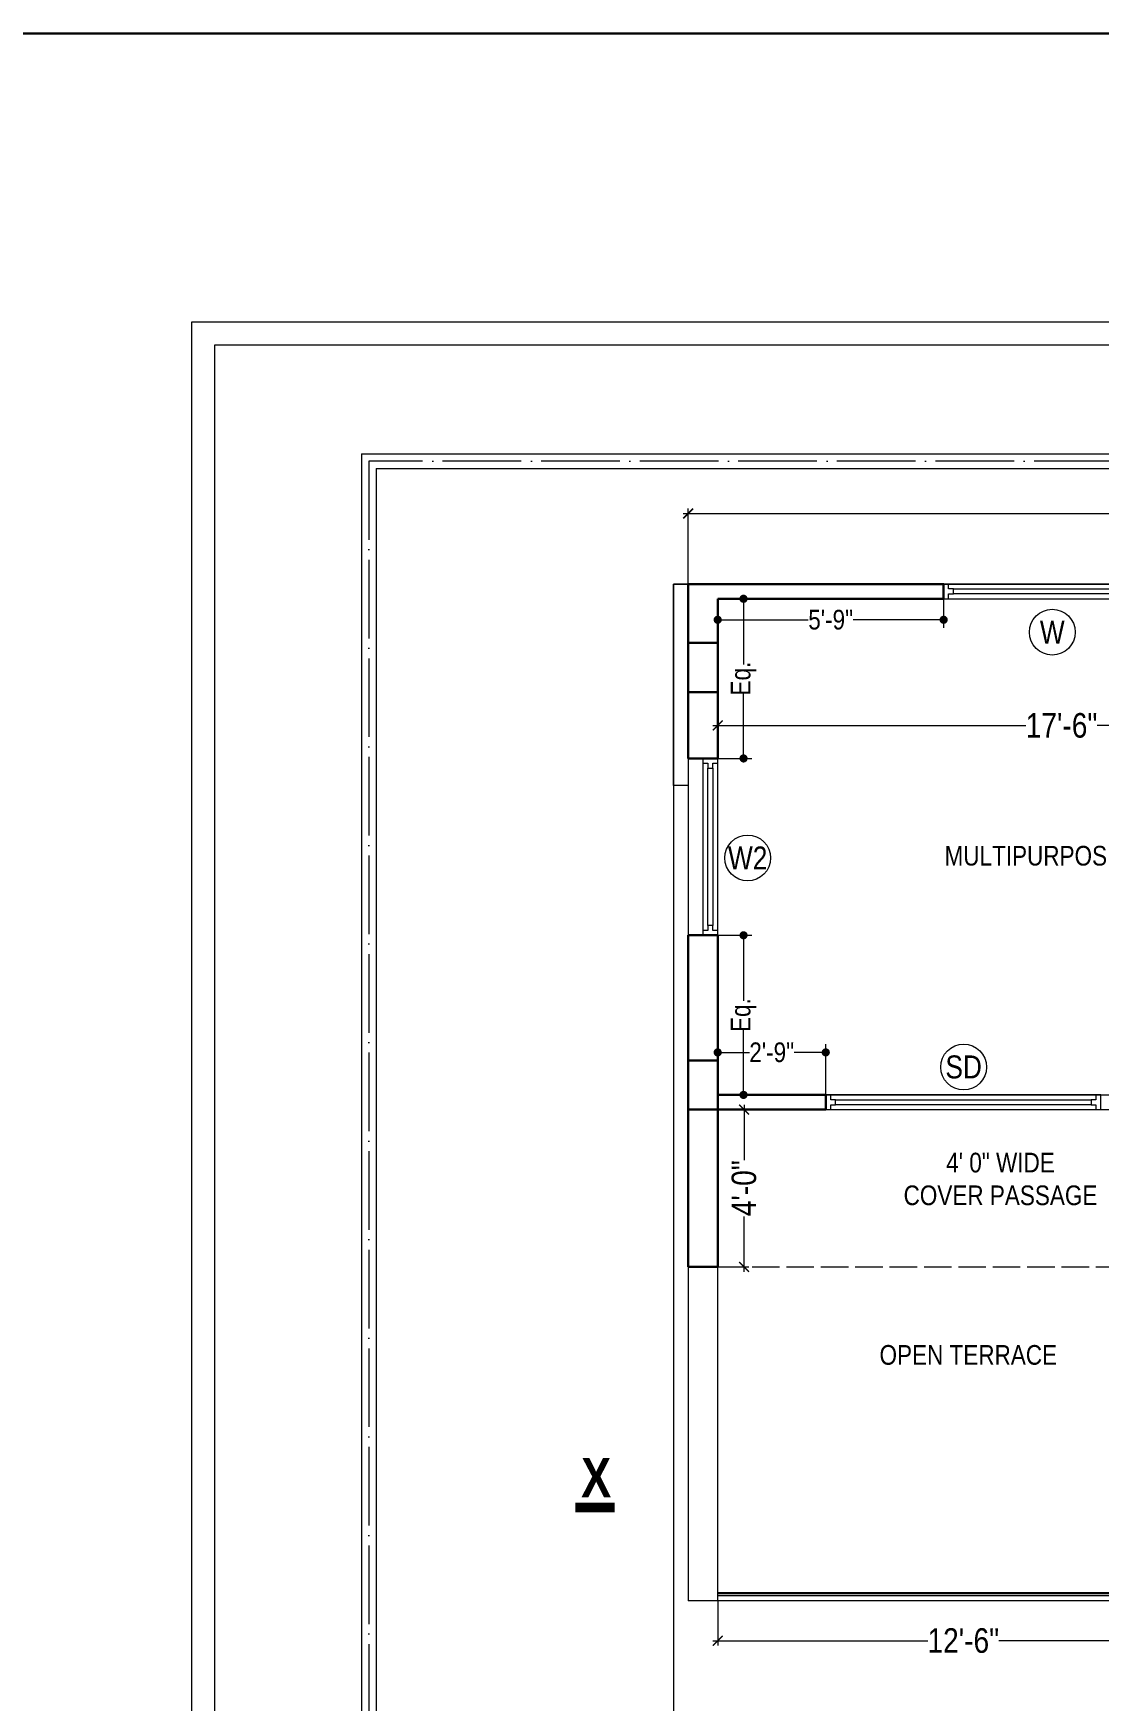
# Model space of a CAD drawing. Header units: millimetres. Extents: x 56222 to 162971, y -175692 to -121287.
# Drawn here: x 156733 to 157058, y -172642 to -172133 of the extents above; entities that cross this region are included whole.
import ezdxf

# ---------------------------------------------------------------- set-up
doc = ezdxf.new("R2010")
doc.units = ezdxf.units.MM
doc.header["$MEASUREMENT"] = 0
doc.header["$PDMODE"] = 35
doc.linetypes.add('ACAD_ISO02W100', pattern=[15, 12, -3])
doc.linetypes.add('ACAD_ISO04W100', pattern=[30, 24, -3, 0, -3])
doc.layers.get('Defpoints').update_dxf_attribs({"color": 220})
for name, color, linetype, lineweight in [('COLUMN', 1, 'Continuous', 30), ('ELEVATION', 250, 'Continuous', 9), ('FIRST FLOOR ( DIM )', 250, 'Continuous', 9), ('FIRST FLOOR_( D - W & RAILING )', 251, 'Continuous', 9), ('GROUND FLOOR', 7, 'Continuous', 9), ('GROUND FLOOR  ( DIM )', 7, 'Continuous', 9), ('SECOND FLOOR', 7, 'Continuous', 9), ('SECOND FLOOR  ( PLINE )', 251, 'Continuous', 30), ('SECOND FLOOR ( DIM )', 7, 'Continuous', 9), ('SECOND FLOOR ( DW_RAIL )', 7, 'Continuous', 9), ('SECOND FLOOR ( TEXT )', 7, 'Continuous', 9), ('SECTION', 7, 'Continuous', 9), ('X_SHEET', 7, 'Continuous', 9)]:
    doc.layers.add(name, color=color, linetype=linetype, lineweight=lineweight)
doc.styles.add('Cn BT~6', font='swissc.ttf', dxfattribs={"height": 6})
doc.styles.add("Cn_BT_0'-0", font='swissc.ttf')
doc.styles.add('Cn_BT_7', font='swissc.ttf', dxfattribs={"height": 7})
doc.styles.add('Cn_BT_7½', font='swissc.ttf', dxfattribs={"height": 7.5})
doc.styles.add('KATHA', font='swissc.ttf')
doc.dimstyles.new('Cn BT~6', dxfattribs={"dimtxt": 0.18, "dimasz": 2.5, "dimexe": 2.5, "dimexo": 0, "dimgap": 0.09, "dimtad": 0, "dimdec": 3, "dimzin": 3, "dimdsep": 46, "dimlunit": 4, "dimtxsty": 'Cn BT~6', "dimblk": 'DOT', "dimcen": 0.09, "dimdle": 2, "dimclrd": 250, "dimclre": 250, "dimclrt": 5, "dimadec": 0, "dimazin": 0, "dimtfac": 0.75, "dimtdec": 3, "dimtofl": 0, "dimtmove": 0, "dimatfit": 3, "dimfxl": 1, "dimtolj": 1, "dimtzin": 0, "dimlwd": 15, "dimlwe": 15, "dimarcsym": 0})
doc.dimstyles.new('Cn_BT_7½', dxfattribs={"dimtxt": 9, "dimasz": 3, "dimexe": 1.5, "dimexo": 0, "dimgap": 0.09, "dimtad": 0, "dimdec": 3, "dimzin": 3, "dimdsep": 46, "dimlunit": 4, "dimtxsty": 'Cn_BT_7½', "dimblk": 'ARCHTICK', "dimcen": 0.09, "dimdle": 1.5, "dimclrd": 251, "dimclre": 251, "dimclrt": 14, "dimadec": 0, "dimazin": 0, "dimtfac": 0.75, "dimtdec": 3, "dimtofl": 0, "dimtmove": 0, "dimatfit": 3, "dimfxl": 0, "dimtolj": 1, "dimtzin": 0, "dimlwd": 15, "dimlwe": 15, "dimarcsym": 0})

# ---------------------------------------------------------------- blocks, each defined once
blk = doc.blocks.new('_ArchTick')
at = {"color": 0, "linetype": 'ByBlock', "const_width": 0.15}
blk.add_lwpolyline([(-0.5, -0.5), (0.5, 0.5)], dxfattribs=at)
blk = doc.blocks.new('*D245')
at = {"layer": 'Defpoints', "color": 0, "transparency": 16777216}
for p in [(156941.97, -172334.12), (157151.97, -172334.12), (156941.97, -172344.32)]:
    blk.add_point(p, dxfattribs=at)
at = {"layer": 'SECOND FLOOR ( DIM )', "color": 251, "lineweight": 15, "transparency": 16777216}
for p, q in [((156941.97, -172334.12), (156941.97, -172345.82)), ((157151.97, -172334.12), (157151.97, -172345.82)), ((156940.47, -172344.32), (157036.11, -172344.32)), ((157153.47, -172344.32), (157057.83, -172344.32))]:
    blk.add_line(p, q, dxfattribs=at)
at = {"layer": 'SECOND FLOOR ( DIM )', "color": 251, "lineweight": 15, "transparency": 16777216, "xscale": 3, "yscale": 3, "zscale": 3, "rotation": 180}
blk.add_blockref('_ArchTick', (156941.97, -172344.32), dxfattribs=at)
at = {"layer": 'SECOND FLOOR ( DIM )', "color": 251, "lineweight": 15, "transparency": 16777216, "xscale": 3, "yscale": 3, "zscale": 3}
blk.add_blockref('_ArchTick', (157151.97, -172344.32), dxfattribs=at)
at = {"layer": 'SECOND FLOOR ( DIM )', "color": 14, "transparency": 16777216, "insert": (157046.97, -172344.32), "char_height": 7.5, "attachment_point": 5, "style": 'Cn_BT_7½'}
blk.add_mtext('\\A1;17\'-6"', dxfattribs=at)
blk = doc.blocks.new('*D244')
at = {"layer": 'Defpoints', "color": 0, "transparency": 16777216}
for p in [(156932.97, -172279.56), (156932.97, -172301.12), (157337.97, -172301.12)]:
    blk.add_point(p, dxfattribs=at)
at = {"layer": 'SECOND FLOOR ( DIM )', "color": 251, "lineweight": 15, "transparency": 16777216}
for p, q in [((156931.47, -172279.56), (157119.93, -172279.56)), ((156932.97, -172301.12), (156932.97, -172278.06)), ((157339.47, -172279.56), (157142.01, -172279.56)), ((157337.97, -172301.12), (157337.97, -172278.06))]:
    blk.add_line(p, q, dxfattribs=at)
at = {"layer": 'SECOND FLOOR ( DIM )', "color": 251, "lineweight": 15, "transparency": 16777216, "xscale": 3, "yscale": 3, "zscale": 3, "rotation": 180}
blk.add_blockref('_ArchTick', (156932.97, -172279.56), dxfattribs=at)
at = {"layer": 'SECOND FLOOR ( DIM )', "color": 251, "lineweight": 15, "transparency": 16777216, "xscale": 3, "yscale": 3, "zscale": 3}
blk.add_blockref('_ArchTick', (157337.97, -172279.56), dxfattribs=at)
at = {"layer": 'SECOND FLOOR ( DIM )', "color": 14, "transparency": 16777216, "insert": (157130.97, -172279.56), "char_height": 7.5, "attachment_point": 5, "style": 'Cn_BT_7½'}
blk.add_mtext('\\A1;33\'-9"', dxfattribs=at)
blk = doc.blocks.new('*D241')
at = {"layer": 'Defpoints', "color": 0, "transparency": 16777216}
for p in [(156941.97, -172611.62), (157091.97, -172611.62), (157091.97, -172623.79)]:
    blk.add_point(p, dxfattribs=at)
at = {"layer": 'SECOND FLOOR ( DIM )', "color": 251, "lineweight": 15, "transparency": 16777216}
for p, q in [((156941.97, -172611.62), (156941.97, -172625.29)), ((157091.97, -172611.62), (157091.97, -172625.29)), ((156940.47, -172623.79), (157006.11, -172623.79)), ((157093.47, -172623.79), (157027.83, -172623.79))]:
    blk.add_line(p, q, dxfattribs=at)
at = {"layer": 'SECOND FLOOR ( DIM )', "color": 251, "lineweight": 15, "transparency": 16777216, "xscale": 3, "yscale": 3, "zscale": 3, "rotation": 180}
blk.add_blockref('_ArchTick', (156941.97, -172623.79), dxfattribs=at)
at = {"layer": 'SECOND FLOOR ( DIM )', "color": 251, "lineweight": 15, "transparency": 16777216, "xscale": 3, "yscale": 3, "zscale": 3}
blk.add_blockref('_ArchTick', (157091.97, -172623.79), dxfattribs=at)
at = {"layer": 'SECOND FLOOR ( DIM )', "color": 14, "transparency": 16777216, "insert": (157016.97, -172623.79), "char_height": 7.5, "attachment_point": 5, "style": 'Cn_BT_7½'}
blk.add_mtext('\\A1;12\'-6"', dxfattribs=at)
blk = doc.blocks.new('*D236')
at = {"layer": 'Defpoints', "color": 0, "transparency": 16777216}
for p in [(156941.97, -172461.62), (156941.97, -172509.62), (156950.01, -172509.62)]:
    blk.add_point(p, dxfattribs=at)
at = {"layer": 'SECOND FLOOR ( DIM )', "color": 251, "lineweight": 15, "transparency": 16777216}
for p, q in [((156941.97, -172461.62), (156951.51, -172461.62)), ((156950.01, -172460.12), (156950.01, -172477.02)), ((156950.01, -172511.12), (156950.01, -172494.22)), ((156941.97, -172509.62), (156951.51, -172509.62))]:
    blk.add_line(p, q, dxfattribs=at)
at = {"layer": 'SECOND FLOOR ( DIM )', "color": 251, "lineweight": 15, "transparency": 16777216, "xscale": 3, "yscale": 3, "zscale": 3}
for p, rotation in [((156950.01, -172461.62), 90), ((156950.01, -172509.62), 270)]:
    blk.add_blockref('_ArchTick', p, dxfattribs=dict(at, rotation=rotation))
at = {"layer": 'SECOND FLOOR ( DIM )', "color": 14, "transparency": 16777216, "insert": (156950.01, -172485.62), "char_height": 7.5, "attachment_point": 5, "rotation": 90, "style": 'Cn_BT_7½'}
blk.add_mtext('\\A1;4\'-0"', dxfattribs=at)
blk = doc.blocks.new('_Dot')
at = {"color": 0, "linetype": 'ByBlock', "lineweight": -2}
blk.add_line((-0.5, 0), (-1, 0), dxfattribs=at)
at = {"color": 0, "linetype": 'ByBlock', "const_width": 0.5}
blk.add_lwpolyline([(-0.25, 0, 1), (0.25, 0, 1)], format="xyb", close=True, dxfattribs=at)
blk = doc.blocks.new('*D232')
at = {"layer": 'Defpoints', "color": 0, "transparency": 16777216}
for p in [(156974.97, -172444.14), (156941.97, -172457.12), (156974.97, -172457.12)]:
    blk.add_point(p, dxfattribs=at)
at = {"layer": 'ELEVATION', "color": 250, "lineweight": 15, "transparency": 16777216}
for p, q in [((156941.97, -172457.12), (156941.97, -172441.64)), ((156974.97, -172457.12), (156974.97, -172441.64)), ((156944.47, -172444.14), (156951.64, -172444.14)), ((156972.47, -172444.14), (156965.3, -172444.14))]:
    blk.add_line(p, q, dxfattribs=at)
at = {"layer": 'ELEVATION', "color": 250, "lineweight": 15, "transparency": 16777216, "xscale": 2.5, "yscale": 2.5, "zscale": 2.5, "rotation": 180}
blk.add_blockref('_Dot', (156941.97, -172444.14), dxfattribs=at)
at = {"layer": 'ELEVATION', "color": 250, "lineweight": 15, "transparency": 16777216, "xscale": 2.5, "yscale": 2.5, "zscale": 2.5}
blk.add_blockref('_Dot', (156974.97, -172444.14), dxfattribs=at)
at = {"layer": 'ELEVATION', "color": 5, "transparency": 16777216, "insert": (156958.47, -172444.14), "char_height": 6, "attachment_point": 5, "style": 'Cn BT~6'}
blk.add_mtext('\\A1;2\'-9"', dxfattribs=at)
blk = doc.blocks.new('*D230')
at = {"layer": 'Defpoints', "color": 0, "transparency": 16777216}
for p in [(156941.97, -172305.62), (156941.97, -172354.37), (156949.86, -172354.37)]:
    blk.add_point(p, dxfattribs=at)
at = {"layer": 'FIRST FLOOR ( DIM )', "color": 250, "lineweight": 15, "transparency": 16777216}
for p, q in [((156941.97, -172305.62), (156952.36, -172305.62)), ((156949.86, -172308.12), (156949.86, -172325.64)), ((156949.86, -172351.87), (156949.86, -172334.35)), ((156941.97, -172354.37), (156952.36, -172354.37))]:
    blk.add_line(p, q, dxfattribs=at)
at = {"layer": 'FIRST FLOOR ( DIM )', "color": 250, "lineweight": 15, "transparency": 16777216, "xscale": 2.5, "yscale": 2.5, "zscale": 2.5}
for p, rotation in [((156949.86, -172305.62), 90), ((156949.86, -172354.37), 270)]:
    blk.add_blockref('_Dot', p, dxfattribs=dict(at, rotation=rotation))
at = {"layer": 'FIRST FLOOR ( DIM )', "color": 5, "transparency": 16777216, "insert": (156949.86, -172329.99), "char_height": 6, "attachment_point": 5, "rotation": 90, "style": 'Cn BT~6'}
blk.add_mtext('\\A1;Eq.', dxfattribs=at)
blk = doc.blocks.new('*D229')
at = {"layer": 'Defpoints', "color": 0, "transparency": 16777216}
for p in [(156941.97, -172408.37), (156941.97, -172457.12), (156949.86, -172457.12)]:
    blk.add_point(p, dxfattribs=at)
at = {"layer": 'FIRST FLOOR ( DIM )', "color": 250, "lineweight": 15, "transparency": 16777216}
for p, q in [((156941.97, -172408.37), (156952.36, -172408.37)), ((156949.86, -172410.87), (156949.86, -172428.39)), ((156949.86, -172454.62), (156949.86, -172437.1)), ((156941.97, -172457.12), (156952.36, -172457.12))]:
    blk.add_line(p, q, dxfattribs=at)
at = {"layer": 'FIRST FLOOR ( DIM )', "color": 250, "lineweight": 15, "transparency": 16777216, "xscale": 2.5, "yscale": 2.5, "zscale": 2.5}
for p, rotation in [((156949.86, -172408.37), 90), ((156949.86, -172457.12), 270)]:
    blk.add_blockref('_Dot', p, dxfattribs=dict(at, rotation=rotation))
at = {"layer": 'FIRST FLOOR ( DIM )', "color": 5, "transparency": 16777216, "insert": (156949.86, -172432.74), "char_height": 6, "attachment_point": 5, "rotation": 90, "style": 'Cn BT~6'}
blk.add_mtext('\\A1;Eq.', dxfattribs=at)
blk = doc.blocks.new('*D228')
at = {"layer": 'Defpoints', "color": 0, "transparency": 16777216}
for p in [(156941.97, -172305.62), (157010.97, -172305.62), (157010.97, -172312.03)]:
    blk.add_point(p, dxfattribs=at)
at = {"layer": 'FIRST FLOOR ( DIM )', "color": 250, "lineweight": 15, "transparency": 16777216}
for p, q in [((156941.97, -172305.62), (156941.97, -172314.53)), ((157010.97, -172305.62), (157010.97, -172314.53)), ((156944.47, -172312.03), (156969.62, -172312.03)), ((157008.47, -172312.03), (156983.32, -172312.03))]:
    blk.add_line(p, q, dxfattribs=at)
at = {"layer": 'FIRST FLOOR ( DIM )', "color": 250, "lineweight": 15, "transparency": 16777216, "xscale": 2.5, "yscale": 2.5, "zscale": 2.5, "rotation": 180}
blk.add_blockref('_Dot', (156941.97, -172312.03), dxfattribs=at)
at = {"layer": 'FIRST FLOOR ( DIM )', "color": 250, "lineweight": 15, "transparency": 16777216, "xscale": 2.5, "yscale": 2.5, "zscale": 2.5}
blk.add_blockref('_Dot', (157010.97, -172312.03), dxfattribs=at)
at = {"layer": 'FIRST FLOOR ( DIM )', "color": 5, "transparency": 16777216, "insert": (156976.47, -172312.03), "char_height": 6, "attachment_point": 5, "style": 'Cn BT~6'}
blk.add_mtext('\\A1;5\'-9"', dxfattribs=at)

msp = doc.modelspace()

# ---------------------------------------------------------------- linework, layer by layer
at = {"layer": 'COLUMN'}
for points in [[(156932.96967, -172319.11814), (156941.96967, -172319.11814), (156941.96967, -172334.11814), (156932.96967, -172334.11814)], [(156932.96967, -172446.61814), (156941.96967, -172446.61814), (156941.96967, -172461.61814), (156932.96967, -172461.61814)]]:
    msp.add_lwpolyline(points, close=True, dxfattribs=at)
at = {"layer": 'FIRST FLOOR ( DIM )', "color": 1}
msp.add_lwpolyline([(156932.96967, -172301.11814), (156928.46967, -172301.11814), (156928.46967, -172647.61814), (157096.46967, -172647.61814), (157096.46967, -172611.61814)], dxfattribs=at)
at = {"layer": 'FIRST FLOOR ( DIM )', "color": 5}
for centre in [(157044.13847, -172315.81007), (156951.1272, -172384.7647), (157017.07233, -172448.62254)]:
    msp.add_circle(centre, 7, dxfattribs=at)
at = {"layer": 'FIRST FLOOR_( D - W & RAILING )', "color": 32}
msp.add_lwpolyline([(156941.96967, -172610.11814), (156941.96967, -172609.11814), (157087.46967, -172609.11814), (157087.46967, -172610.11814), (156941.96967, -172610.11814), (156941.96967, -172609.41814), (157087.46967, -172609.41814), (157087.46967, -172610.11814)], close=True, dxfattribs=at)
at = {"layer": 'GROUND FLOOR'}
for p, q in [((156833.21967, -172261.36814), (157333.46966, -172261.36814)), ((156833.21967, -172261.36814), (156833.21967, -172728.36814)), ((156837.71967, -172265.86814), (157333.46966, -172265.86814)), ((156837.71967, -172265.86814), (156837.71967, -172723.86814))]:
    msp.add_line(p, q, dxfattribs=at)
at = {"layer": 'GROUND FLOOR', "color": 1, "linetype": 'ACAD_ISO04W100'}
msp.add_lwpolyline([(157333.46966, -172263.61814), (156835.46967, -172263.61814), (156835.46967, -172726.11814), (157333.46967, -172726.11814)], dxfattribs=at)
at = {"layer": 'GROUND FLOOR  ( DIM )'}
msp.add_lwpolyline([(156928.46967, -172301.11814), (156932.96967, -172301.11814), (156932.96967, -172362.61814), (156928.46967, -172362.61814)], close=True, dxfattribs=at)
at = {"layer": 'SECOND FLOOR'}
for p, q in [((156932.96967, -172301.11814), (157333.46967, -172301.11814)), ((156932.96967, -172301.11814), (156932.96967, -172611.61814)), ((157010.96967, -172301.11814), (157010.96967, -172305.61814)), ((156941.96967, -172457.11814), (156941.96967, -172305.61814)), ((156941.96967, -172305.61814), (157151.96967, -172305.61814)), ((156941.96967, -172354.36814), (156932.96967, -172354.36814)), ((156941.96967, -172408.36814), (156932.96967, -172408.36814)), ((156941.96967, -172457.11814), (157096.46967, -172457.11814)), ((156974.96967, -172461.61814), (156974.96967, -172457.11814)), ((156941.96967, -172461.61814), (157096.46967, -172461.61814)), ((156941.96967, -172611.61814), (156941.96967, -172461.61814)), ((156941.96967, -172509.61814), (156932.96967, -172509.61814)), ((157333.46967, -172611.61814), (156932.96967, -172611.61814))]:
    msp.add_line(p, q, dxfattribs=at)
at = {"layer": 'SECOND FLOOR', "color": 1, "linetype": 'ACAD_ISO02W100', "ltscale": 0.7}
msp.add_lwpolyline([(156941.96967, -172509.61814), (157087.46967, -172509.61814)], dxfattribs=at)
at = {"layer": 'SECOND FLOOR  ( PLINE )'}
for points in [[(156941.96967, -172305.61814), (157010.96967, -172305.61814), (157010.96967, -172301.11814), (156932.96967, -172301.11814), (156932.96967, -172354.36814), (156941.96967, -172354.36814)], [(156974.96967, -172457.11814), (156941.96967, -172457.11814), (156941.96967, -172408.36814), (156937.46967, -172408.36814), (156932.96967, -172408.36814), (156932.96967, -172509.61814), (156941.96967, -172509.61814), (156941.96967, -172461.61814), (156974.96967, -172461.61814)]]:
    msp.add_lwpolyline(points, close=True, dxfattribs=at)
at = {"layer": 'SECOND FLOOR ( DW_RAIL )'}
for points in [[(157082.96967, -172301.11813), (157081.46967, -172301.11813), (157081.46967, -172302.61813), (157079.96967, -172302.61813), (157079.96967, -172304.11813), (157013.96967, -172304.11813), (157013.96967, -172302.61813), (157012.46967, -172302.61813), (157012.46967, -172301.11813), (157010.96967, -172301.11813), (157010.96967, -172305.61813), (157012.46967, -172305.61813), (157012.46967, -172304.11813), (157013.96967, -172304.11813), (157013.96967, -172302.61813), (157079.96967, -172302.61813), (157079.96967, -172304.11813), (157081.46967, -172304.11813), (157081.46967, -172305.61813), (157082.96967, -172305.61813), (157082.96967, -172301.11813), (157010.96967, -172301.11813), (157010.96967, -172305.61813), (157082.96967, -172305.61813)], [(156941.96967, -172408.36814), (156941.96967, -172406.86814), (156940.46967, -172406.86814), (156940.46967, -172405.36814), (156938.96967, -172405.36814), (156938.96967, -172357.36814), (156940.46967, -172357.36814), (156940.46967, -172355.86814), (156941.96967, -172355.86814), (156941.96967, -172354.36814), (156937.46967, -172354.36814), (156937.46967, -172355.86814), (156938.96967, -172355.86814), (156938.96967, -172357.36814), (156940.46967, -172357.36814), (156940.46967, -172405.36814), (156938.96967, -172405.36814), (156938.96967, -172406.86814), (156937.46967, -172406.86814), (156937.46967, -172408.36814), (156941.96967, -172408.36814), (156941.96967, -172354.36814), (156937.46967, -172354.36814), (156937.46967, -172408.36814)], [(157058.96967, -172457.11814), (157057.46967, -172457.11814), (157057.46967, -172458.61814), (157055.96967, -172458.61814), (157055.96967, -172460.11814), (156977.96967, -172460.11814), (156977.96967, -172458.61814), (156976.46967, -172458.61814), (156976.46967, -172457.11814), (156974.96967, -172457.11814), (156974.96967, -172461.61814), (156976.46967, -172461.61814), (156976.46967, -172460.11814), (156977.96967, -172460.11814), (156977.96967, -172458.61814), (157055.96967, -172458.61814), (157055.96967, -172460.11814), (157057.46967, -172460.11814), (157057.46967, -172461.61814), (157058.96967, -172461.61814), (157058.96967, -172457.11814), (156974.96967, -172457.11814), (156974.96967, -172461.61814), (157058.96967, -172461.61814)]]:
    msp.add_lwpolyline(points, close=True, dxfattribs=at)
at = {"layer": 'SECTION', "color": 5}
msp.add_lwpolyline([(156904.53923, -172581.61814, 12, 12, 0), (156904.53923, -172584.61814, 0, 0, 0), (157359.66844, -172584.61814, 12, 12, 0), (157359.66844, -172581.61814, 12, 12, 0)], format="xyseb", dxfattribs=at)
at = {"layer": 'X_SHEET', "color": 1, "lineweight": 30}
for points in [[(154711.25874, -172132.95107), (157705.48342, -172132.95107), (157705.48342, -172885.57019), (154711.25874, -172885.57019)], [(154711.25874, -172132.95107), (157705.48342, -172132.95107), (157705.48342, -174655.79245), (154711.25874, -174655.79245)]]:
    msp.add_lwpolyline(points, close=True, dxfattribs=at)
at = {"layer": 'X_SHEET'}
for points in [[(157548.53132, -172756.00209), (156781.38295, -172756.00209), (156781.38295, -172221.06928), (157548.53132, -172221.06928)], [(157541.53132, -172749.00209), (156788.38295, -172749.00209), (156788.38295, -172228.06928), (157541.53132, -172228.06928)]]:
    msp.add_lwpolyline(points, close=True, dxfattribs=at)

# ---------------------------------------------------------------- texts
at = {"layer": 'FIRST FLOOR ( DIM )', "color": 5, "char_height": 7, "attachment_point": 5, "style": 'Cn_BT_7'}
for s, insert in [('W', (157044.13847, -172315.81007)), ('W2', (156951.1272, -172384.7647)), ('SD', (157017.07233, -172448.62254))]:
    msp.add_mtext(s, dxfattribs=dict(at, insert=insert))
at = {"layer": 'SECOND FLOOR ( TEXT )', "char_height": 6, "attachment_point": 5, "style": 'KATHA'}
for s, insert in [('MULTIPURPOSE HALL', (157047.89798, -172384.12614)), ('4\' 0" WIDE \\PCOVER PASSAGE', (157028.33075, -172482.82424)), ('OPEN TERRACE', (157018.49446, -172536.56036))]:
    msp.add_mtext(s, dxfattribs=dict(at, insert=insert))
at = {"layer": 'SECTION', "color": 5, "insert": (156900.26288, -172579.97949), "char_height": 12, "attachment_point": 7, "line_spacing_factor": 1.157143, "style": "Cn_BT_0'-0"}
msp.add_mtext('{\\fSwis721 Cn BT|b1|i0|c0|p34;X}', dxfattribs=at)

# ---------------------------------------------------------------- dimensions: what is measured, and where the dimension line sits
at = {"layer": 'ELEVATION'}
dim = msp.add_linear_dim(base=(156974.96967, -172444.13783), p1=(156941.96967, -172457.11814), p2=(156974.96967, -172457.11814), dimstyle='Cn BT~6', dxfattribs=at)
dim.commit()
dim.dimension.update_dxf_attribs({"geometry": '*D232', "text_midpoint": (156958.46967, -172444.13783)})
at = {"layer": 'FIRST FLOOR ( DIM )', "color": 1}
dim = msp.add_linear_dim(base=(157010.96967, -172312.03391), p1=(156941.96967, -172305.61814), p2=(157010.96967, -172305.61814), dimstyle='Cn BT~6', dxfattribs=at)
dim.commit()
dim.dimension.update_dxf_attribs({"geometry": '*D228', "text_midpoint": (156976.46967, -172312.03391)})
for base, p1, p2, picture, middle in [((156949.85985, -172354.36814), (156941.96967, -172305.61814), (156941.96967, -172354.36814), '*D230', (156949.85985, -172329.99314)), ((156949.85985, -172457.11814), (156941.96967, -172408.36814), (156941.96967, -172457.11814), '*D229', (156949.85985, -172432.74314))]:
    dim = msp.add_linear_dim(base=base, p1=p1, p2=p2, angle=90, text='Eq.', dimstyle='Cn BT~6', dxfattribs=at)
    dim.commit()
    dim.dimension.update_dxf_attribs({"geometry": picture, "text_midpoint": middle})
at = {"layer": 'SECOND FLOOR ( DIM )'}
dim = msp.add_linear_dim(base=(156932.96967, -172279.55831), p1=(157337.96966, -172301.11814), p2=(156932.96967, -172301.11814), dimstyle='Cn_BT_7½', dxfattribs=at)
dim.commit()
dim.dimension.update_dxf_attribs({"geometry": '*D244', "text_midpoint": (157130.96967, -172279.55831), "dimtype": 160})
for base, p1, p2, picture, middle in [((156941.96967, -172344.31893), (157151.96967, -172334.11814), (156941.96967, -172334.11814), '*D245', (157046.96967, -172344.31893)), ((157091.96967, -172623.7906), (156941.96967, -172611.61814), (157091.96967, -172611.61814), '*D241', (157016.96967, -172623.7906))]:
    dim = msp.add_linear_dim(base=base, p1=p1, p2=p2, dimstyle='Cn_BT_7½', dxfattribs=at)
    dim.commit()
    dim.dimension.update_dxf_attribs({"geometry": picture, "text_midpoint": middle})
dim = msp.add_linear_dim(base=(156950.01449, -172509.61814), p1=(156941.96967, -172461.61814), p2=(156941.96967, -172509.61814), angle=90, dimstyle='Cn_BT_7½', dxfattribs=at)
dim.commit()
dim.dimension.update_dxf_attribs({"geometry": '*D236', "text_midpoint": (156950.01449, -172485.61814)})

doc.saveas('drawing.dxf')
